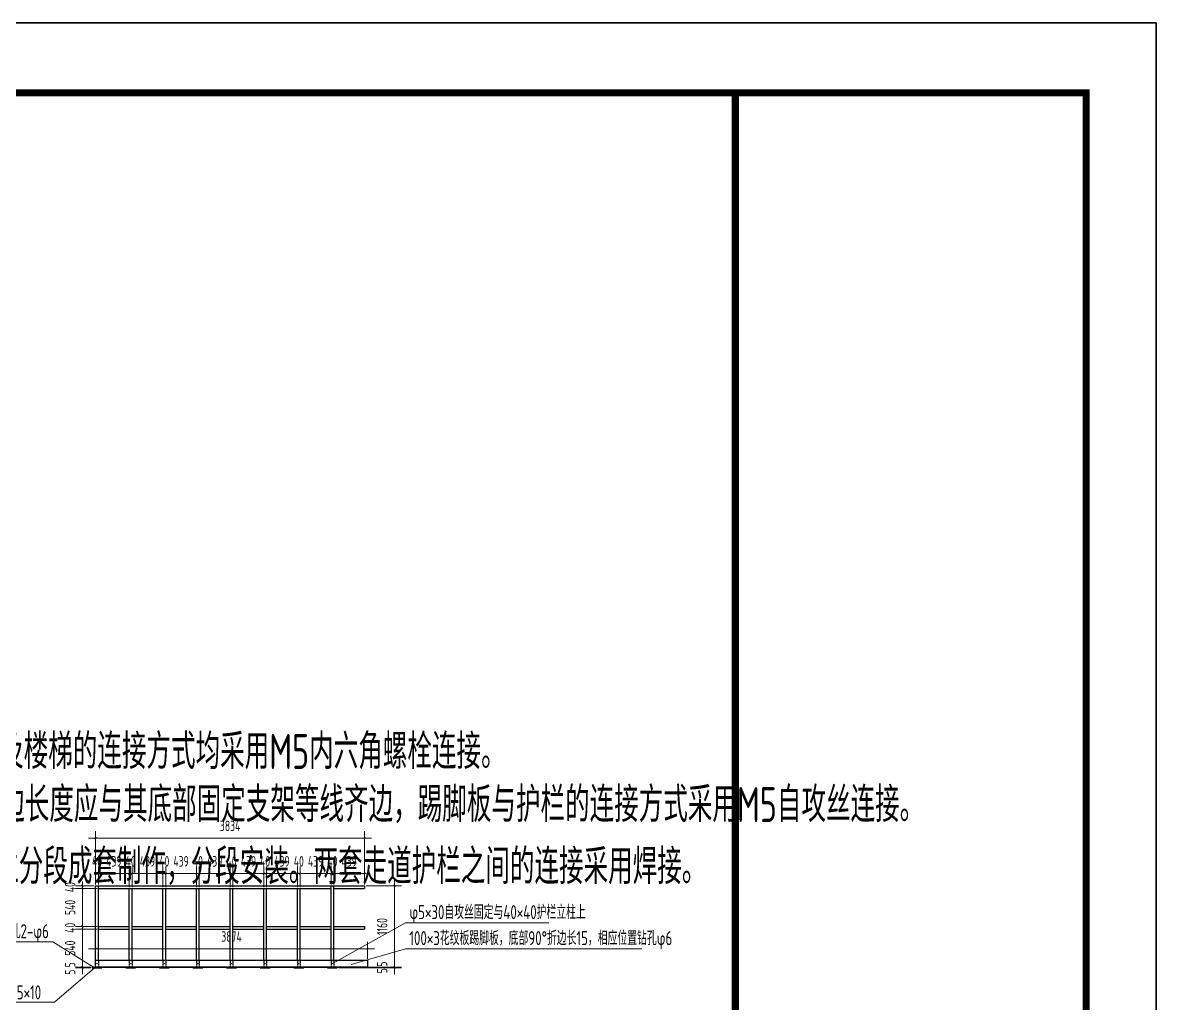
# Model space of a CAD drawing. Extents: x 498328 to 716449, y -893371 to -467753.
# Drawn here: x 594570 to 610727, y -847947 to -833971 of the extents above; entities that cross this region are included whole.
import ezdxf
from ezdxf.enums import TextEntityAlignment as Align

# ---------------------------------------------------------------- set-up
doc = ezdxf.new("R2010")
doc.units = 0
doc.header["$LTSCALE"] = 1000
doc.header["$PDMODE"] = 35
doc.header["$PDSIZE"] = 20
doc.linetypes.add('2', pattern=[0.375, 0.25, -0.125])
doc.linetypes.add('CENTER', pattern=[2, 1.25, -0.25, 0.25, -0.25])
doc.layers.get('0').update_dxf_attribs({"linetype": 'CONTINUOUS'})
doc.layers.get('Defpoints').update_dxf_attribs({"linetype": 'CONTINUOUS'})
for name, color, linetype in [('01', 7, 'CONTINUOUS'), ('1轮廓实线层', 7, 'CONTINUOUS'), ('AXIS', 251, 'CENTER'), ('DIM', 3, 'CONTINUOUS'), ('PUB_TEXT', 7, 'CONTINUOUS'), ('PUB_TITLE', 4, 'CONTINUOUS'), ('TEXT', 2, 'CONTINUOUS'), ('焊缝', 1, 'CONTINUOUS'), ('通用-图框C-SHET', 141, 'CONTINUOUS')]:
    doc.layers.add(name, color=color, linetype=linetype)
doc.layers.add('yichutu', color=7, linetype='CONTINUOUS', true_color=0xffffff, plot=False)
doc.styles.add('TSSD_DIMENSION', font='Tssdeng.shx', dxfattribs={"width": 0.7, "bigfont": 'hztxt.shx'})
doc.styles.add('TSSD_REIN', font='Tssdeng.shx', dxfattribs={"width": 0.7, "bigfont": 'hztxt.shx'})
doc.dimstyles.new('TSSD_100_100$0', dxfattribs={"dimtxt": 380, "dimasz": 100, "dimexe": 100, "dimexo": 250, "dimgap": 50, "dimtad": 1, "dimdec": 0, "dimzin": 0, "dimdsep": 46, "dimtxsty": 'TSSD_DIMENSION', "dimblk": 'ARCHTICK', "dimblk1": 'ARCHTICK', "dimblk2": 'ARCHTICK', "dimsah": 1, "dimcen": 0, "dimdle": 100, "dimclrt": 7, "dimadec": 0, "dimazin": 0, "dimtfac": 1, "dimtdec": 0, "dimtix": 1, "dimtmove": 2, "dimatfit": 3, "dimldrblk": 'ARCHTICK', "dimfxl": 0, "dimtolj": 1, "dimtzin": 0, "dimarcsym": 0})

# ---------------------------------------------------------------- blocks, each defined once
blk = doc.blocks.new('yct-841-594-84100-59400-100-1000.0')
at = {"layer": 'yichutu', "color": 7, "true_color": 0xffffff}
blk.add_lwpolyline([(0, 0), (0, 59400), (84100, 59400), (84100, 0)], close=True, dxfattribs=at)
blk = doc.blocks.new('_ARCHTICK')
at = {"color": 0, "const_width": 0.4}
blk.add_lwpolyline([(-0.71, -0.71), (0.71, 0.71)], dxfattribs=at)
blk = doc.blocks.new('*D782')
at = {"layer": 'Defpoints', "color": 0, "transparency": 16777216}
for p in [(595606, -846271), (595422, -846311), (595650, -846311)]:
    blk.add_point(p, dxfattribs=at)
at = {"layer": 'DIM', "color": 0, "lineweight": 9, "transparency": 16777216}
for p, q in [((595586, -846271), (595322, -846271)), ((595422, -846271), (595422, -846251)), ((595422, -846271), (595422, -846311)), ((595630, -846311), (595322, -846311)), ((595422, -846311), (595422, -846331))]:
    blk.add_line(p, q, dxfattribs=at)
at = {"layer": 'DIM', "color": 0, "lineweight": 9, "transparency": 16777216, "xscale": 20, "yscale": 20, "zscale": 20}
for p, rotation in [((595422, -846271), 270), ((595422, -846311), 90)]:
    blk.add_blockref('_ARCHTICK', p, dxfattribs=dict(at, rotation=rotation))
at = {"layer": 'DIM', "color": 7, "lineweight": 20, "transparency": 16777216, "insert": (595247, -846291), "char_height": 150, "attachment_point": 5, "rotation": 90, "style": 'TSSD_DIMENSION'}
blk.add_mtext('\\A1;40', dxfattribs=at)
blk = doc.blocks.new('*D783')
at = {"layer": 'Defpoints', "color": 0, "transparency": 16777216}
for p in [(595650, -846311), (595422, -846851), (595650, -846851)]:
    blk.add_point(p, dxfattribs=at)
at = {"layer": 'DIM', "color": 0, "lineweight": 9, "transparency": 16777216}
for p, q in [((595422, -846211), (595422, -846951)), ((595630, -846311), (595322, -846311)), ((595630, -846851), (595322, -846851))]:
    blk.add_line(p, q, dxfattribs=at)
at = {"layer": 'DIM', "color": 0, "lineweight": 9, "transparency": 16777216, "xscale": 20, "yscale": 20, "zscale": 20}
for p, rotation in [((595422, -846311), 90), ((595422, -846851), 270)]:
    blk.add_blockref('_ARCHTICK', p, dxfattribs=dict(at, rotation=rotation))
at = {"layer": 'DIM', "color": 7, "lineweight": 20, "transparency": 16777216, "insert": (595247, -846581), "char_height": 150, "attachment_point": 5, "rotation": 90, "style": 'TSSD_DIMENSION'}
blk.add_mtext('\\A1;540', dxfattribs=at)
blk = doc.blocks.new('*D784')
at = {"layer": 'Defpoints', "color": 0, "transparency": 16777216}
for p in [(595422, -846891), (595650, -846851), (595650, -846891)]:
    blk.add_point(p, dxfattribs=at)
at = {"layer": 'DIM', "color": 0, "lineweight": 9, "transparency": 16777216}
for p, q in [((595630, -846851), (595322, -846851)), ((595630, -846891), (595322, -846891)), ((595422, -846851), (595422, -846831)), ((595422, -846851), (595422, -846891)), ((595422, -846891), (595422, -846911))]:
    blk.add_line(p, q, dxfattribs=at)
at = {"layer": 'DIM', "color": 0, "lineweight": 9, "transparency": 16777216, "xscale": 20, "yscale": 20, "zscale": 20}
for p, rotation in [((595422, -846851), 270), ((595422, -846891), 90)]:
    blk.add_blockref('_ARCHTICK', p, dxfattribs=dict(at, rotation=rotation))
at = {"layer": 'DIM', "color": 7, "lineweight": 20, "transparency": 16777216, "insert": (595247, -846871), "char_height": 150, "attachment_point": 5, "rotation": 90, "style": 'TSSD_DIMENSION'}
blk.add_mtext('\\A1;40', dxfattribs=at)
blk = doc.blocks.new('*D785')
at = {"layer": 'Defpoints', "color": 0, "transparency": 16777216}
for p in [(595650, -846891), (595422, -847431), (595560, -847431)]:
    blk.add_point(p, dxfattribs=at)
at = {"layer": 'DIM', "color": 0, "lineweight": 9, "transparency": 16777216}
for p, q in [((595630, -846891), (595322, -846891)), ((595422, -846791), (595422, -847531)), ((595540, -847431), (595322, -847431))]:
    blk.add_line(p, q, dxfattribs=at)
at = {"layer": 'DIM', "color": 0, "lineweight": 9, "transparency": 16777216, "xscale": 20, "yscale": 20, "zscale": 20}
for p, rotation in [((595422, -846891), 90), ((595422, -847431), 270)]:
    blk.add_blockref('_ARCHTICK', p, dxfattribs=dict(at, rotation=rotation))
at = {"layer": 'DIM', "color": 7, "lineweight": 20, "transparency": 16777216, "insert": (595247, -847161), "char_height": 150, "attachment_point": 5, "rotation": 90, "style": 'TSSD_DIMENSION'}
blk.add_mtext('\\A1;540', dxfattribs=at)
blk = doc.blocks.new('*D786')
at = {"layer": 'Defpoints', "color": 0, "transparency": 16777216}
for p in [(595422, -847436), (595560, -847431), (595560, -847436)]:
    blk.add_point(p, dxfattribs=at)
at = {"layer": 'DIM', "color": 0, "lineweight": 9, "transparency": 16777216}
for p, q in [((595422, -847431), (595422, -847411)), ((595540, -847431), (595322, -847431)), ((595540, -847436), (595322, -847436)), ((595422, -847431), (595422, -847436)), ((595422, -847436), (595422, -847456))]:
    blk.add_line(p, q, dxfattribs=at)
at = {"layer": 'DIM', "color": 0, "lineweight": 9, "transparency": 16777216, "xscale": 20, "yscale": 20, "zscale": 20}
for p, rotation in [((595422, -847431), 270), ((595422, -847436), 90)]:
    blk.add_blockref('_ARCHTICK', p, dxfattribs=dict(at, rotation=rotation))
at = {"layer": 'DIM', "color": 7, "lineweight": 20, "transparency": 16777216, "insert": (595247, -847398), "char_height": 150, "attachment_point": 5, "rotation": 90, "style": 'TSSD_DIMENSION'}
blk.add_mtext('\\A1;5', dxfattribs=at)
blk = doc.blocks.new('*D787')
at = {"layer": 'Defpoints', "color": 0, "transparency": 16777216}
for p in [(595422, -847441), (595560, -847436), (595560, -847441)]:
    blk.add_point(p, dxfattribs=at)
at = {"layer": 'DIM', "color": 0, "lineweight": 9, "transparency": 16777216}
for p, q in [((595422, -847436), (595422, -847416)), ((595540, -847436), (595322, -847436)), ((595540, -847441), (595322, -847441)), ((595422, -847436), (595422, -847441)), ((595422, -847441), (595422, -847461))]:
    blk.add_line(p, q, dxfattribs=at)
at = {"layer": 'DIM', "color": 0, "lineweight": 9, "transparency": 16777216, "xscale": 20, "yscale": 20, "zscale": 20}
for p, rotation in [((595422, -847436), 270), ((595422, -847441), 90)]:
    blk.add_blockref('_ARCHTICK', p, dxfattribs=dict(at, rotation=rotation))
at = {"layer": 'DIM', "color": 7, "lineweight": 20, "transparency": 16777216, "insert": (595247, -847503), "char_height": 150, "attachment_point": 5, "rotation": 90, "style": 'TSSD_DIMENSION'}
blk.add_mtext('\\A1;5', dxfattribs=at)
blk = doc.blocks.new('*D788')
at = {"layer": 'Defpoints', "color": 0, "transparency": 16777216}
for p in [(595650, -846098), (595610, -846271), (595650, -846271)]:
    blk.add_point(p, dxfattribs=at)
at = {"layer": 'DIM', "color": 0, "lineweight": 9, "transparency": 16777216}
for p, q in [((595610, -846098), (595590, -846098)), ((595610, -846251), (595610, -845998)), ((595610, -846098), (595650, -846098)), ((595650, -846251), (595650, -845998)), ((595650, -846098), (595670, -846098))]:
    blk.add_line(p, q, dxfattribs=at)
at = {"layer": 'DIM', "color": 0, "lineweight": 9, "transparency": 16777216, "xscale": 20, "yscale": 20, "zscale": 20}
blk.add_blockref('_ARCHTICK', (595610, -846098), dxfattribs=at)
at = {"layer": 'DIM', "color": 0, "lineweight": 9, "transparency": 16777216, "xscale": 20, "yscale": 20, "zscale": 20, "rotation": 180}
blk.add_blockref('_ARCHTICK', (595650, -846098), dxfattribs=at)
at = {"layer": 'DIM', "color": 7, "lineweight": 20, "transparency": 16777216, "insert": (595630, -845923), "char_height": 150, "attachment_point": 5, "style": 'TSSD_DIMENSION'}
blk.add_mtext('\\A1;40', dxfattribs=at)
blk = doc.blocks.new('*D789')
at = {"layer": 'Defpoints', "color": 0, "transparency": 16777216}
for p in [(596089, -846098), (595650, -846271), (596089, -846311)]:
    blk.add_point(p, dxfattribs=at)
at = {"layer": 'DIM', "color": 0, "lineweight": 9, "transparency": 16777216}
for p, q in [((595650, -846098), (595630, -846098)), ((595650, -846251), (595650, -845998)), ((595650, -846098), (596089, -846098)), ((596089, -846291), (596089, -845998)), ((596089, -846098), (596109, -846098))]:
    blk.add_line(p, q, dxfattribs=at)
at = {"layer": 'DIM', "color": 0, "lineweight": 9, "transparency": 16777216, "xscale": 20, "yscale": 20, "zscale": 20}
blk.add_blockref('_ARCHTICK', (595650, -846098), dxfattribs=at)
at = {"layer": 'DIM', "color": 0, "lineweight": 9, "transparency": 16777216, "xscale": 20, "yscale": 20, "zscale": 20, "rotation": 180}
blk.add_blockref('_ARCHTICK', (596089, -846098), dxfattribs=at)
at = {"layer": 'DIM', "color": 7, "lineweight": 20, "transparency": 16777216, "insert": (595870, -845923), "char_height": 150, "attachment_point": 5, "style": 'TSSD_DIMENSION'}
blk.add_mtext('\\A1;439', dxfattribs=at)
blk = doc.blocks.new('*D790')
at = {"layer": 'Defpoints', "color": 0, "transparency": 16777216}
for p in [(596129, -846098), (596089, -846311), (596129, -846311)]:
    blk.add_point(p, dxfattribs=at)
at = {"layer": 'DIM', "color": 0, "lineweight": 9, "transparency": 16777216}
for p, q in [((596089, -846098), (596069, -846098)), ((596089, -846291), (596089, -845998)), ((596089, -846098), (596129, -846098)), ((596129, -846291), (596129, -845998)), ((596129, -846098), (596149, -846098))]:
    blk.add_line(p, q, dxfattribs=at)
at = {"layer": 'DIM', "color": 0, "lineweight": 9, "transparency": 16777216, "xscale": 20, "yscale": 20, "zscale": 20}
blk.add_blockref('_ARCHTICK', (596089, -846098), dxfattribs=at)
at = {"layer": 'DIM', "color": 0, "lineweight": 9, "transparency": 16777216, "xscale": 20, "yscale": 20, "zscale": 20, "rotation": 180}
blk.add_blockref('_ARCHTICK', (596129, -846098), dxfattribs=at)
at = {"layer": 'DIM', "color": 7, "lineweight": 20, "transparency": 16777216, "insert": (596109, -845923), "char_height": 150, "attachment_point": 5, "style": 'TSSD_DIMENSION'}
blk.add_mtext('\\A1;40', dxfattribs=at)
blk = doc.blocks.new('*D791')
at = {"layer": 'Defpoints', "color": 0, "transparency": 16777216}
for p in [(596569, -846098), (596129, -846311), (596569, -846311)]:
    blk.add_point(p, dxfattribs=at)
at = {"layer": 'DIM', "color": 0, "lineweight": 9, "transparency": 16777216}
for p, q in [((596129, -846098), (596109, -846098)), ((596129, -846291), (596129, -845998)), ((596129, -846098), (596569, -846098)), ((596569, -846291), (596569, -845998)), ((596569, -846098), (596589, -846098))]:
    blk.add_line(p, q, dxfattribs=at)
at = {"layer": 'DIM', "color": 0, "lineweight": 9, "transparency": 16777216, "xscale": 20, "yscale": 20, "zscale": 20}
blk.add_blockref('_ARCHTICK', (596129, -846098), dxfattribs=at)
at = {"layer": 'DIM', "color": 0, "lineweight": 9, "transparency": 16777216, "xscale": 20, "yscale": 20, "zscale": 20, "rotation": 180}
blk.add_blockref('_ARCHTICK', (596569, -846098), dxfattribs=at)
at = {"layer": 'DIM', "color": 7, "lineweight": 20, "transparency": 16777216, "insert": (596349, -845923), "char_height": 150, "attachment_point": 5, "style": 'TSSD_DIMENSION'}
blk.add_mtext('\\A1;439', dxfattribs=at)
blk = doc.blocks.new('*D792')
at = {"layer": 'Defpoints', "color": 0, "transparency": 16777216}
for p in [(596609, -846098), (596569, -846311), (596609, -846311)]:
    blk.add_point(p, dxfattribs=at)
at = {"layer": 'DIM', "color": 0, "lineweight": 9, "transparency": 16777216}
for p, q in [((596569, -846098), (596549, -846098)), ((596569, -846291), (596569, -845998)), ((596569, -846098), (596609, -846098)), ((596609, -846291), (596609, -845998)), ((596609, -846098), (596629, -846098))]:
    blk.add_line(p, q, dxfattribs=at)
at = {"layer": 'DIM', "color": 0, "lineweight": 9, "transparency": 16777216, "xscale": 20, "yscale": 20, "zscale": 20}
blk.add_blockref('_ARCHTICK', (596569, -846098), dxfattribs=at)
at = {"layer": 'DIM', "color": 0, "lineweight": 9, "transparency": 16777216, "xscale": 20, "yscale": 20, "zscale": 20, "rotation": 180}
blk.add_blockref('_ARCHTICK', (596609, -846098), dxfattribs=at)
at = {"layer": 'DIM', "color": 7, "lineweight": 20, "transparency": 16777216, "insert": (596589, -845923), "char_height": 150, "attachment_point": 5, "style": 'TSSD_DIMENSION'}
blk.add_mtext('\\A1;40', dxfattribs=at)
blk = doc.blocks.new('*D793')
at = {"layer": 'Defpoints', "color": 0, "transparency": 16777216}
for p in [(597048, -846098), (596609, -846311), (597048, -846311)]:
    blk.add_point(p, dxfattribs=at)
at = {"layer": 'DIM', "color": 0, "lineweight": 9, "transparency": 16777216}
for p, q in [((596609, -846098), (596589, -846098)), ((596609, -846291), (596609, -845998)), ((596609, -846098), (597048, -846098)), ((597048, -846291), (597048, -845998)), ((597048, -846098), (597068, -846098))]:
    blk.add_line(p, q, dxfattribs=at)
at = {"layer": 'DIM', "color": 0, "lineweight": 9, "transparency": 16777216, "xscale": 20, "yscale": 20, "zscale": 20}
blk.add_blockref('_ARCHTICK', (596609, -846098), dxfattribs=at)
at = {"layer": 'DIM', "color": 0, "lineweight": 9, "transparency": 16777216, "xscale": 20, "yscale": 20, "zscale": 20, "rotation": 180}
blk.add_blockref('_ARCHTICK', (597048, -846098), dxfattribs=at)
at = {"layer": 'DIM', "color": 7, "lineweight": 20, "transparency": 16777216, "insert": (596828, -845923), "char_height": 150, "attachment_point": 5, "style": 'TSSD_DIMENSION'}
blk.add_mtext('\\A1;439', dxfattribs=at)
blk = doc.blocks.new('*D794')
at = {"layer": 'Defpoints', "color": 0, "transparency": 16777216}
for p in [(597088, -846098), (597048, -846311), (597088, -846311)]:
    blk.add_point(p, dxfattribs=at)
at = {"layer": 'DIM', "color": 0, "lineweight": 9, "transparency": 16777216}
for p, q in [((597048, -846098), (597028, -846098)), ((597048, -846291), (597048, -845998)), ((597048, -846098), (597088, -846098)), ((597088, -846291), (597088, -845998)), ((597088, -846098), (597108, -846098))]:
    blk.add_line(p, q, dxfattribs=at)
at = {"layer": 'DIM', "color": 0, "lineweight": 9, "transparency": 16777216, "xscale": 20, "yscale": 20, "zscale": 20}
blk.add_blockref('_ARCHTICK', (597048, -846098), dxfattribs=at)
at = {"layer": 'DIM', "color": 0, "lineweight": 9, "transparency": 16777216, "xscale": 20, "yscale": 20, "zscale": 20, "rotation": 180}
blk.add_blockref('_ARCHTICK', (597088, -846098), dxfattribs=at)
at = {"layer": 'DIM', "color": 7, "lineweight": 20, "transparency": 16777216, "insert": (597068, -845923), "char_height": 150, "attachment_point": 5, "style": 'TSSD_DIMENSION'}
blk.add_mtext('\\A1;40', dxfattribs=at)
blk = doc.blocks.new('*D795')
at = {"layer": 'Defpoints', "color": 0, "transparency": 16777216}
for p in [(597527, -846098), (597088, -846311), (597527, -846311)]:
    blk.add_point(p, dxfattribs=at)
at = {"layer": 'DIM', "color": 0, "lineweight": 9, "transparency": 16777216}
for p, q in [((597088, -846098), (597068, -846098)), ((597088, -846291), (597088, -845998)), ((597088, -846098), (597527, -846098)), ((597527, -846291), (597527, -845998)), ((597527, -846098), (597547, -846098))]:
    blk.add_line(p, q, dxfattribs=at)
at = {"layer": 'DIM', "color": 0, "lineweight": 9, "transparency": 16777216, "xscale": 20, "yscale": 20, "zscale": 20}
blk.add_blockref('_ARCHTICK', (597088, -846098), dxfattribs=at)
at = {"layer": 'DIM', "color": 0, "lineweight": 9, "transparency": 16777216, "xscale": 20, "yscale": 20, "zscale": 20, "rotation": 180}
blk.add_blockref('_ARCHTICK', (597527, -846098), dxfattribs=at)
at = {"layer": 'DIM', "color": 7, "lineweight": 20, "transparency": 16777216, "insert": (597307, -845923), "char_height": 150, "attachment_point": 5, "style": 'TSSD_DIMENSION'}
blk.add_mtext('\\A1;439', dxfattribs=at)
blk = doc.blocks.new('*D796')
at = {"layer": 'Defpoints', "color": 0, "transparency": 16777216}
for p in [(597567, -846098), (597527, -846311), (597567, -846311)]:
    blk.add_point(p, dxfattribs=at)
at = {"layer": 'DIM', "color": 0, "lineweight": 9, "transparency": 16777216}
for p, q in [((597527, -846098), (597507, -846098)), ((597527, -846291), (597527, -845998)), ((597527, -846098), (597567, -846098)), ((597567, -846291), (597567, -845998)), ((597567, -846098), (597587, -846098))]:
    blk.add_line(p, q, dxfattribs=at)
at = {"layer": 'DIM', "color": 0, "lineweight": 9, "transparency": 16777216, "xscale": 20, "yscale": 20, "zscale": 20}
blk.add_blockref('_ARCHTICK', (597527, -846098), dxfattribs=at)
at = {"layer": 'DIM', "color": 0, "lineweight": 9, "transparency": 16777216, "xscale": 20, "yscale": 20, "zscale": 20, "rotation": 180}
blk.add_blockref('_ARCHTICK', (597567, -846098), dxfattribs=at)
at = {"layer": 'DIM', "color": 7, "lineweight": 20, "transparency": 16777216, "insert": (597547, -845923), "char_height": 150, "attachment_point": 5, "style": 'TSSD_DIMENSION'}
blk.add_mtext('\\A1;40', dxfattribs=at)
blk = doc.blocks.new('*D797')
at = {"layer": 'Defpoints', "color": 0, "transparency": 16777216}
for p in [(598006, -846098), (597567, -846311), (598006, -846311)]:
    blk.add_point(p, dxfattribs=at)
at = {"layer": 'DIM', "color": 0, "lineweight": 9, "transparency": 16777216}
for p, q in [((597567, -846098), (597547, -846098)), ((597567, -846291), (597567, -845998)), ((597567, -846098), (598006, -846098)), ((598006, -846291), (598006, -845998)), ((598006, -846098), (598026, -846098))]:
    blk.add_line(p, q, dxfattribs=at)
at = {"layer": 'DIM', "color": 0, "lineweight": 9, "transparency": 16777216, "xscale": 20, "yscale": 20, "zscale": 20}
blk.add_blockref('_ARCHTICK', (597567, -846098), dxfattribs=at)
at = {"layer": 'DIM', "color": 0, "lineweight": 9, "transparency": 16777216, "xscale": 20, "yscale": 20, "zscale": 20, "rotation": 180}
blk.add_blockref('_ARCHTICK', (598006, -846098), dxfattribs=at)
at = {"layer": 'DIM', "color": 7, "lineweight": 20, "transparency": 16777216, "insert": (597787, -845923), "char_height": 150, "attachment_point": 5, "style": 'TSSD_DIMENSION'}
blk.add_mtext('\\A1;439', dxfattribs=at)
blk = doc.blocks.new('*D798')
at = {"layer": 'Defpoints', "color": 0, "transparency": 16777216}
for p in [(598046, -846098), (598006, -846311), (598046, -846311)]:
    blk.add_point(p, dxfattribs=at)
at = {"layer": 'DIM', "color": 0, "lineweight": 9, "transparency": 16777216}
for p, q in [((598006, -846098), (597986, -846098)), ((598006, -846291), (598006, -845998)), ((598006, -846098), (598046, -846098)), ((598046, -846291), (598046, -845998)), ((598046, -846098), (598066, -846098))]:
    blk.add_line(p, q, dxfattribs=at)
at = {"layer": 'DIM', "color": 0, "lineweight": 9, "transparency": 16777216, "xscale": 20, "yscale": 20, "zscale": 20}
blk.add_blockref('_ARCHTICK', (598006, -846098), dxfattribs=at)
at = {"layer": 'DIM', "color": 0, "lineweight": 9, "transparency": 16777216, "xscale": 20, "yscale": 20, "zscale": 20, "rotation": 180}
blk.add_blockref('_ARCHTICK', (598046, -846098), dxfattribs=at)
at = {"layer": 'DIM', "color": 7, "lineweight": 20, "transparency": 16777216, "insert": (598026, -845923), "char_height": 150, "attachment_point": 5, "style": 'TSSD_DIMENSION'}
blk.add_mtext('\\A1;40', dxfattribs=at)
blk = doc.blocks.new('*D799')
at = {"layer": 'Defpoints', "color": 0, "transparency": 16777216}
for p in [(598486, -846098), (598046, -846311), (598486, -846311)]:
    blk.add_point(p, dxfattribs=at)
at = {"layer": 'DIM', "color": 0, "lineweight": 9, "transparency": 16777216}
for p, q in [((598046, -846098), (598026, -846098)), ((598046, -846291), (598046, -845998)), ((598046, -846098), (598486, -846098)), ((598486, -846291), (598486, -845998)), ((598486, -846098), (598506, -846098))]:
    blk.add_line(p, q, dxfattribs=at)
at = {"layer": 'DIM', "color": 0, "lineweight": 9, "transparency": 16777216, "xscale": 20, "yscale": 20, "zscale": 20}
blk.add_blockref('_ARCHTICK', (598046, -846098), dxfattribs=at)
at = {"layer": 'DIM', "color": 0, "lineweight": 9, "transparency": 16777216, "xscale": 20, "yscale": 20, "zscale": 20, "rotation": 180}
blk.add_blockref('_ARCHTICK', (598486, -846098), dxfattribs=at)
at = {"layer": 'DIM', "color": 7, "lineweight": 20, "transparency": 16777216, "insert": (598266, -845923), "char_height": 150, "attachment_point": 5, "style": 'TSSD_DIMENSION'}
blk.add_mtext('\\A1;439', dxfattribs=at)
blk = doc.blocks.new('*D800')
at = {"layer": 'Defpoints', "color": 0, "transparency": 16777216}
for p in [(598526, -846098), (598486, -846311), (598526, -846311)]:
    blk.add_point(p, dxfattribs=at)
at = {"layer": 'DIM', "color": 0, "lineweight": 9, "transparency": 16777216}
for p, q in [((598486, -846098), (598466, -846098)), ((598486, -846291), (598486, -845998)), ((598486, -846098), (598526, -846098)), ((598526, -846291), (598526, -845998)), ((598526, -846098), (598546, -846098))]:
    blk.add_line(p, q, dxfattribs=at)
at = {"layer": 'DIM', "color": 0, "lineweight": 9, "transparency": 16777216, "xscale": 20, "yscale": 20, "zscale": 20}
blk.add_blockref('_ARCHTICK', (598486, -846098), dxfattribs=at)
at = {"layer": 'DIM', "color": 0, "lineweight": 9, "transparency": 16777216, "xscale": 20, "yscale": 20, "zscale": 20, "rotation": 180}
blk.add_blockref('_ARCHTICK', (598526, -846098), dxfattribs=at)
at = {"layer": 'DIM', "color": 7, "lineweight": 20, "transparency": 16777216, "insert": (598506, -845923), "char_height": 150, "attachment_point": 5, "style": 'TSSD_DIMENSION'}
blk.add_mtext('\\A1;40', dxfattribs=at)
blk = doc.blocks.new('*D801')
at = {"layer": 'Defpoints', "color": 0, "transparency": 16777216}
for p in [(598965, -846098), (598965, -846271), (598526, -846311)]:
    blk.add_point(p, dxfattribs=at)
at = {"layer": 'DIM', "color": 0, "lineweight": 9, "transparency": 16777216}
for p, q in [((598526, -846098), (598506, -846098)), ((598526, -846291), (598526, -845998)), ((598526, -846098), (598965, -846098)), ((598965, -846251), (598965, -845998)), ((598965, -846098), (598985, -846098))]:
    blk.add_line(p, q, dxfattribs=at)
at = {"layer": 'DIM', "color": 0, "lineweight": 9, "transparency": 16777216, "xscale": 20, "yscale": 20, "zscale": 20}
blk.add_blockref('_ARCHTICK', (598526, -846098), dxfattribs=at)
at = {"layer": 'DIM', "color": 0, "lineweight": 9, "transparency": 16777216, "xscale": 20, "yscale": 20, "zscale": 20, "rotation": 180}
blk.add_blockref('_ARCHTICK', (598965, -846098), dxfattribs=at)
at = {"layer": 'DIM', "color": 7, "lineweight": 20, "transparency": 16777216, "insert": (598745, -845923), "char_height": 150, "attachment_point": 5, "style": 'TSSD_DIMENSION'}
blk.add_mtext('\\A1;439', dxfattribs=at)
blk = doc.blocks.new('*D802')
at = {"layer": 'Defpoints', "color": 0, "transparency": 16777216}
for p in [(599005, -846098), (598965, -846271), (599005, -846271)]:
    blk.add_point(p, dxfattribs=at)
at = {"layer": 'DIM', "color": 0, "lineweight": 9, "transparency": 16777216}
for p, q in [((598965, -846098), (598945, -846098)), ((598965, -846251), (598965, -845998)), ((598965, -846098), (599005, -846098)), ((599005, -846251), (599005, -845998)), ((599005, -846098), (599025, -846098))]:
    blk.add_line(p, q, dxfattribs=at)
at = {"layer": 'DIM', "color": 0, "lineweight": 9, "transparency": 16777216, "xscale": 20, "yscale": 20, "zscale": 20}
blk.add_blockref('_ARCHTICK', (598965, -846098), dxfattribs=at)
at = {"layer": 'DIM', "color": 0, "lineweight": 9, "transparency": 16777216, "xscale": 20, "yscale": 20, "zscale": 20, "rotation": 180}
blk.add_blockref('_ARCHTICK', (599005, -846098), dxfattribs=at)
at = {"layer": 'DIM', "color": 7, "lineweight": 20, "transparency": 16777216, "insert": (598985, -845923), "char_height": 150, "attachment_point": 5, "style": 'TSSD_DIMENSION'}
blk.add_mtext('\\A1;40', dxfattribs=at)
blk = doc.blocks.new('*D803')
at = {"layer": 'Defpoints', "color": 0, "transparency": 16777216}
for p in [(599444, -846098), (599005, -846271), (599444, -846271)]:
    blk.add_point(p, dxfattribs=at)
at = {"layer": 'DIM', "color": 0, "lineweight": 9, "transparency": 16777216}
for p, q in [((599005, -846098), (598985, -846098)), ((599005, -846251), (599005, -845998)), ((599005, -846098), (599444, -846098)), ((599444, -846251), (599444, -845998)), ((599444, -846098), (599464, -846098))]:
    blk.add_line(p, q, dxfattribs=at)
at = {"layer": 'DIM', "color": 0, "lineweight": 9, "transparency": 16777216, "xscale": 20, "yscale": 20, "zscale": 20}
blk.add_blockref('_ARCHTICK', (599005, -846098), dxfattribs=at)
at = {"layer": 'DIM', "color": 0, "lineweight": 9, "transparency": 16777216, "xscale": 20, "yscale": 20, "zscale": 20, "rotation": 180}
blk.add_blockref('_ARCHTICK', (599444, -846098), dxfattribs=at)
at = {"layer": 'DIM', "color": 7, "lineweight": 20, "transparency": 16777216, "insert": (599224, -845923), "char_height": 150, "attachment_point": 5, "style": 'TSSD_DIMENSION'}
blk.add_mtext('\\A1;439', dxfattribs=at)
blk = doc.blocks.new('*D804')
at = {"layer": 'Defpoints', "color": 0, "transparency": 16777216}
for p in [(599444, -845592), (595610, -846271), (599444, -846271)]:
    blk.add_point(p, dxfattribs=at)
at = {"layer": 'DIM', "color": 0, "lineweight": 9, "transparency": 16777216}
for p, q in [((595510, -845592), (599544, -845592)), ((595610, -846251), (595610, -845492)), ((599444, -846251), (599444, -845492))]:
    blk.add_line(p, q, dxfattribs=at)
at = {"layer": 'DIM', "color": 0, "lineweight": 9, "transparency": 16777216, "xscale": 20, "yscale": 20, "zscale": 20, "rotation": 180}
blk.add_blockref('_ARCHTICK', (595610, -845592), dxfattribs=at)
at = {"layer": 'DIM', "color": 0, "lineweight": 9, "transparency": 16777216, "xscale": 20, "yscale": 20, "zscale": 20}
blk.add_blockref('_ARCHTICK', (599444, -845592), dxfattribs=at)
at = {"layer": 'DIM', "color": 7, "lineweight": 20, "transparency": 16777216, "insert": (597527, -845417), "char_height": 150, "attachment_point": 5, "style": 'TSSD_DIMENSION'}
blk.add_mtext('\\A1;3834', dxfattribs=at)
blk = doc.blocks.new('*D805')
at = {"layer": 'Defpoints', "color": 0, "transparency": 16777216}
for p in [(599444, -846271), (599055, -847432), (599868, -847432)]:
    blk.add_point(p, dxfattribs=at)
at = {"layer": 'DIM', "color": 0, "lineweight": 9, "transparency": 16777216}
for p, q in [((599464, -846271), (599968, -846271)), ((599868, -846171), (599868, -847532)), ((599075, -847432), (599968, -847432))]:
    blk.add_line(p, q, dxfattribs=at)
at = {"layer": 'DIM', "color": 0, "lineweight": 9, "transparency": 16777216, "xscale": 20, "yscale": 20, "zscale": 20}
for p, rotation in [((599868, -846271), 90), ((599868, -847432), 270)]:
    blk.add_blockref('_ARCHTICK', p, dxfattribs=dict(at, rotation=rotation))
at = {"layer": 'DIM', "color": 7, "lineweight": 20, "transparency": 16777216, "insert": (599693, -846852), "char_height": 150, "attachment_point": 5, "rotation": 90, "style": 'TSSD_DIMENSION'}
blk.add_mtext('\\A1;1160', dxfattribs=at)
blk = doc.blocks.new('*D806')
at = {"layer": 'Defpoints', "color": 0, "transparency": 16777216}
for p in [(599055, -847432), (599055, -847437), (599868, -847437)]:
    blk.add_point(p, dxfattribs=at)
at = {"layer": 'DIM', "color": 0, "lineweight": 9, "transparency": 16777216}
for p, q in [((599868, -847432), (599868, -847412)), ((599075, -847432), (599968, -847432)), ((599075, -847437), (599968, -847437)), ((599868, -847432), (599868, -847437)), ((599868, -847437), (599868, -847457))]:
    blk.add_line(p, q, dxfattribs=at)
at = {"layer": 'DIM', "color": 0, "lineweight": 9, "transparency": 16777216, "xscale": 20, "yscale": 20, "zscale": 20}
for p, rotation in [((599868, -847432), 270), ((599868, -847437), 90)]:
    blk.add_blockref('_ARCHTICK', p, dxfattribs=dict(at, rotation=rotation))
at = {"layer": 'DIM', "color": 7, "lineweight": 20, "transparency": 16777216, "insert": (599693, -847387), "char_height": 150, "attachment_point": 5, "rotation": 90, "style": 'TSSD_DIMENSION'}
blk.add_mtext('\\A1;5', dxfattribs=at)
blk = doc.blocks.new('*D807')
at = {"layer": 'Defpoints', "color": 0, "transparency": 16777216}
for p in [(599055, -847437), (599055, -847442), (599868, -847442)]:
    blk.add_point(p, dxfattribs=at)
at = {"layer": 'DIM', "color": 0, "lineweight": 9, "transparency": 16777216}
for p, q in [((599868, -847437), (599868, -847417)), ((599075, -847437), (599968, -847437)), ((599075, -847442), (599968, -847442)), ((599868, -847437), (599868, -847442)), ((599868, -847442), (599868, -847462))]:
    blk.add_line(p, q, dxfattribs=at)
at = {"layer": 'DIM', "color": 0, "lineweight": 9, "transparency": 16777216, "xscale": 20, "yscale": 20, "zscale": 20}
for p, rotation in [((599868, -847437), 270), ((599868, -847442), 90)]:
    blk.add_blockref('_ARCHTICK', p, dxfattribs=dict(at, rotation=rotation))
at = {"layer": 'DIM', "color": 7, "lineweight": 20, "transparency": 16777216, "insert": (599693, -847482), "char_height": 150, "attachment_point": 5, "rotation": 90, "style": 'TSSD_DIMENSION'}
blk.add_mtext('\\A1;5', dxfattribs=at)
blk = doc.blocks.new('*D834')
at = {"layer": 'Defpoints', "color": 0, "transparency": 16777216}
for p in [(599484, -847169), (595610, -847329), (599484, -847331)]:
    blk.add_point(p, dxfattribs=at)
at = {"layer": 'DIM', "color": 0, "lineweight": 9, "transparency": 16777216}
for p, q in [((595610, -847309), (595610, -847069)), ((599484, -847311), (599484, -847069)), ((595510, -847169), (599584, -847169))]:
    blk.add_line(p, q, dxfattribs=at)
at = {"layer": 'DIM', "color": 0, "lineweight": 9, "transparency": 16777216, "xscale": 20, "yscale": 20, "zscale": 20, "rotation": 180}
blk.add_blockref('_ARCHTICK', (595610, -847169), dxfattribs=at)
at = {"layer": 'DIM', "color": 0, "lineweight": 9, "transparency": 16777216, "xscale": 20, "yscale": 20, "zscale": 20}
blk.add_blockref('_ARCHTICK', (599484, -847169), dxfattribs=at)
at = {"layer": 'DIM', "color": 7, "lineweight": 20, "transparency": 16777216, "insert": (597547, -846994), "char_height": 150, "attachment_point": 5, "style": 'TSSD_DIMENSION'}
blk.add_mtext('\\A1;3874', dxfattribs=at)

msp = doc.modelspace()

# ---------------------------------------------------------------- linework, layer by layer
at = {"layer": '01', "color": 8, "lineweight": 9}
for p, q in [((600024.5, -846799.8), (598987.4, -847381.4)), ((600024.5, -846799.8), (602071.6, -846799.8)), ((592212.6, -847072), (594998.3, -847072)), ((594998.3, -847072), (595580.1, -847431.1)), ((600024.5, -847170), (599253.1, -847394.2)), ((600024.5, -847170), (603396, -847170)), ((595024.6, -847929.8), (595595.9, -847441.2)), ((591325, -847929.8), (595024.6, -847929.8))]:
    msp.add_line(p, q, dxfattribs=at)
at = {"layer": '1轮廓实线层', "color": 8, "linetype": '2', "ltscale": 0.05}
for p, q in [((595650.1, -847331.4), (595650.1, -847428.4)), ((596089.4, -847331.4), (596089.4, -847428.4)), ((596129.4, -847331.4), (596129.4, -847428.4)), ((596568.6, -847331.3), (596568.6, -847428.3)), ((596608.6, -847331.3), (596608.6, -847428.3)), ((597047.8, -847331.4), (597047.8, -847428.4)), ((597087.8, -847331.4), (597087.8, -847428.4)), ((597527.1, -847331.4), (597527.1, -847428.4)), ((597567.1, -847331.4), (597567.1, -847428.4)), ((598006.3, -847331.4), (598006.3, -847428.4)), ((598046.3, -847331.4), (598046.3, -847428.4)), ((598485.6, -847331.3), (598485.6, -847428.3)), ((598525.6, -847331.3), (598525.6, -847428.3)), ((598964.8, -847331.4), (598964.8, -847428.4)), ((599004.8, -847331.4), (599004.8, -847428.4))]:
    msp.add_line(p, q, dxfattribs=at)
at = {"layer": 'AXIS', "lineweight": 20}
for p, q in [((595580.1, -847451.6), (595580.1, -847420.6)), ((595680.2, -847451.4), (595680.2, -847420.4)), ((596059.3, -847451.6), (596059.3, -847420.6)), ((596159.4, -847451.4), (596159.4, -847420.4)), ((596538.6, -847451.6), (596538.6, -847420.6)), ((596638.6, -847451.4), (596638.6, -847420.4)), ((597017.8, -847451.6), (597017.8, -847420.6)), ((597117.9, -847451.4), (597117.9, -847420.4)), ((597497, -847451.6), (597497, -847420.6)), ((597597.1, -847451.4), (597597.1, -847420.4)), ((597976.3, -847451.6), (597976.3, -847420.6)), ((598076.3, -847451.4), (598076.3, -847420.4)), ((598455.5, -847451.6), (598455.5, -847420.6)), ((598555.6, -847451.4), (598555.6, -847420.4)), ((598934.7, -847451.6), (598934.7, -847420.6)), ((599034.8, -847451.4), (599034.8, -847420.4))]:
    msp.add_line(p, q, dxfattribs=at)
at = {"layer": 'PUB_TITLE'}
msp.add_lwpolyline([(526627.4, -893370.7), (610727.4, -893370.7), (610727.4, -833970.7), (526627.4, -833970.7)], close=True, dxfattribs=at)
at = {"layer": 'PUB_TITLE', "const_width": 100}
msp.add_lwpolyline([(529127.4, -892370.7), (609727.4, -892370.7), (609727.4, -834970.7), (529127.4, -834970.7)], close=True, dxfattribs=at)
at = {"layer": '焊缝', "color": 0}
for p, q in [((595610.1, -847431.3), (595610.1, -846271.4)), ((595610.1, -846271.4), (599444, -846271.4)), ((595650.1, -847331.3), (595650.1, -846271.4)), ((598964.8, -847331.3), (598964.8, -846271.4)), ((599004.8, -847331.3), (599004.8, -846271.4)), ((595650.1, -846311.4), (598964.8, -846311.4)), ((596089.4, -847331.3), (596089.4, -846311.4)), ((596129.4, -847331.3), (596129.4, -846311.4)), ((596568.6, -847331.3), (596568.6, -846311.4)), ((596608.6, -847331.3), (596608.6, -846311.4)), ((597047.8, -847331.3), (597047.8, -846311.4)), ((597087.8, -847331.3), (597087.8, -846311.4)), ((597527.1, -847331.3), (597527.1, -846311.4)), ((597567.1, -847331.3), (597567.1, -846311.4)), ((598006.3, -847331.3), (598006.3, -846311.4)), ((598046.3, -847331.3), (598046.3, -846311.4)), ((598485.6, -847331.3), (598485.6, -846311.4)), ((598525.6, -847331.3), (598525.6, -846311.4)), ((599004.8, -846311.4), (599444, -846311.4)), ((595650.1, -846851.4), (596089.4, -846851.4)), ((595650.1, -846891), (596089.4, -846891)), ((596129.4, -846851.4), (596568.6, -846851.4)), ((596129.4, -846891), (596568.6, -846891)), ((596608.6, -846851.4), (597047.8, -846851.4)), ((596608.6, -846891), (597047.8, -846891)), ((597087.8, -846851.4), (597527.1, -846851.4)), ((597087.8, -846891), (597527.1, -846891)), ((597567.1, -846851.4), (598006.3, -846851.4)), ((597567.1, -846891), (598006.3, -846891)), ((598046.3, -846851.4), (598485.6, -846851.4)), ((598046.3, -846891), (598485.6, -846891)), ((598525.6, -846851.4), (598964.8, -846851.4)), ((598525.6, -846891), (598964.8, -846891)), ((599004.8, -846851.4), (599444, -846851.4)), ((599004.8, -846891), (599444, -846891)), ((595560.1, -847431.3), (595700.1, -847431.3)), ((595560.1, -847431.3), (595560.1, -847441.3)), ((595560.1, -847436.3), (595700.1, -847436.3)), ((595560.1, -847441.3), (595700.1, -847441.3)), ((595700.1, -847431.3), (595700.1, -847441.3)), ((596039.4, -847431.3), (596179.4, -847431.3)), ((596039.4, -847431.3), (596039.4, -847441.3)), ((596039.4, -847436.3), (596179.4, -847436.3)), ((596039.4, -847441.3), (596179.4, -847441.3)), ((596179.4, -847431.3), (596179.4, -847441.3)), ((596518.6, -847431.3), (596658.6, -847431.3)), ((596518.6, -847431.3), (596518.6, -847441.3)), ((596518.6, -847436.3), (596658.6, -847436.3)), ((596518.6, -847441.3), (596658.6, -847441.3)), ((596658.6, -847431.3), (596658.6, -847441.3)), ((596997.8, -847431.3), (597137.8, -847431.3)), ((596997.8, -847431.3), (596997.8, -847441.3)), ((596997.8, -847436.3), (597137.8, -847436.3)), ((596997.8, -847441.3), (597137.8, -847441.3)), ((597137.8, -847431.3), (597137.8, -847441.3)), ((597477.1, -847431.3), (597617.1, -847431.3)), ((597477.1, -847431.3), (597477.1, -847441.3)), ((597477.1, -847436.3), (597617.1, -847436.3)), ((597477.1, -847441.3), (597617.1, -847441.3)), ((597617.1, -847431.3), (597617.1, -847441.3)), ((597956.3, -847431.3), (598096.3, -847431.3)), ((597956.3, -847431.3), (597956.3, -847441.3)), ((597956.3, -847436.3), (598096.3, -847436.3)), ((597956.3, -847441.3), (598096.3, -847441.3)), ((598096.3, -847431.3), (598096.3, -847441.3)), ((598435.6, -847431.3), (598575.5, -847431.3)), ((598435.6, -847431.3), (598435.6, -847441.3)), ((598435.6, -847436.3), (598575.5, -847436.3)), ((598435.6, -847441.3), (598575.5, -847441.3)), ((598575.5, -847431.3), (598575.5, -847441.3)), ((598914.8, -847431.3), (599054.8, -847431.3)), ((598914.8, -847431.3), (598914.8, -847441.3)), ((598914.8, -847436.3), (599054.8, -847436.3)), ((598914.8, -847441.3), (599054.8, -847441.3)), ((599054.8, -847431.3), (599054.8, -847441.3))]:
    msp.add_line(p, q, dxfattribs=at)
at = {"layer": '焊缝', "color": 7, "true_color": 0xffffff}
for p, q in [((599444, -846271.4), (599444, -846311.4)), ((599444, -846851.4), (599444, -846891)), ((595610.1, -847331.3), (599484, -847331.3)), ((599484, -847331.3), (599484, -847431.3)), ((595610.1, -847428.3), (599484, -847428.3)), ((595610.1, -847431.3), (599484, -847431.3))]:
    msp.add_line(p, q, dxfattribs=at)
at = {"layer": '焊缝', "color": 0, "const_width": 6}
for points in [[(595580.1, -847431.3), (595580.1, -847441.3)], [(595680.2, -847431.3), (595680.2, -847441.3)], [(596059.3, -847431.3), (596059.3, -847441.3)], [(596159.4, -847431.3), (596159.4, -847441.3)], [(596538.6, -847431.3), (596538.6, -847441.3)], [(596638.6, -847431.3), (596638.6, -847441.3)], [(597017.8, -847431.3), (597017.8, -847441.3)], [(597117.9, -847431.3), (597117.9, -847441.3)], [(597497, -847431.3), (597497, -847441.3)], [(597597.1, -847431.3), (597597.1, -847441.3)], [(597976.3, -847431.3), (597976.3, -847441.3)], [(598076.3, -847431.3), (598076.3, -847441.3)], [(598455.5, -847431.3), (598455.5, -847441.3)], [(598555.6, -847431.3), (598555.6, -847441.3)], [(598934.7, -847431.3), (598934.7, -847441.3)], [(599034.8, -847431.3), (599034.8, -847441.3)]]:
    msp.add_lwpolyline(points, dxfattribs=at)
at = {"layer": '焊缝', "color": 7, "true_color": 0xffffff}
for centre in [(595630.1, -847379.9), (596109.4, -847379.9), (596588.6, -847379.8), (597067.8, -847379.9), (597547.1, -847379.9), (598026.3, -847379.9), (598505.6, -847379.8), (598984.8, -847379.9)]:
    msp.add_circle(centre, 3, dxfattribs=at)
at = {"layer": '通用-图框C-SHET', "const_width": 100}
msp.add_lwpolyline([(604727.4, -866420.7), (604727.4, -834970.7)], dxfattribs=at)

# ---------------------------------------------------------------- block references
at = {"layer": 'yichutu'}
msp.add_blockref('yct-841-594-84100-59400-100-1000.0', (526627.4, -893370.7), dxfattribs=at)

# ---------------------------------------------------------------- texts
at = {"layer": 'PUB_TEXT', "lineweight": 15, "style": 'TSSD_REIN', "width": 0.7}
for s, p in [('φ5×30自攻丝固定与40×40护栏立柱上', (600081.2, -846747.2)), ('-40×140×5，焊接于护栏上，钻孔2-φ6', (592318.6, -847019.3)), ('100×3花纹板踢脚板，底部90°折边长15，相应位置钻孔φ6', (600081.2, -847117.4)), ('-40×140×5，焊接于平台50×50方管上，攻丝M5×10', (591386.7, -847891.3))]:
    msp.add_text(s, height=200, dxfattribs=at).set_placement(p)
at = {"layer": 'TEXT', "style": 'TSSD_REIN', "width": 0.7}
for s, p in [('1.护栏均采用40×40方管制作，护栏与走道平台及楼梯的连接方式均采用M5内六角螺栓连接。', (586831.3, -844756.6)), ('2.踢脚板采用L型折板，总高为100mm，下部折边长度应与其底部固定支架等线齐边，踢脚板与护栏的连接方式采用M5自攻丝连接。', (586831.3, -845513.6)), ('3.楼梯护栏宜成套制作，成套安装。平台走道护栏分段成套制作，分段安装。两套走道护栏之间的连接采用焊接。', (586831.3, -846397.7))]:
    msp.add_text(s, height=500, dxfattribs=at).set_placement(p, align=Align.BOTTOM_LEFT)

# ---------------------------------------------------------------- dimensions: what is measured, and where the dimension line sits
at = {"layer": 'DIM', "lineweight": 20}
for base, p1, p2, picture, middle in [((599444, -845592.1), (595610.1, -846271.4), (599444, -846271.4), '*D804', (597527.1, -845417.1)), ((595650.1, -846098.4), (595610.1, -846271.4), (595650.1, -846271.4), '*D788', (595630.1, -845923.4)), ((596089.4, -846098.4), (595650.1, -846271.4), (596089.4, -846311.4), '*D789', (595869.8, -845923.4)), ((596129.4, -846098.4), (596089.4, -846311.4), (596129.4, -846311.4), '*D790', (596109.4, -845923.4)), ((596568.6, -846098.4), (596129.4, -846311.4), (596568.6, -846311.4), '*D791', (596349, -845923.4)), ((596608.6, -846098.4), (596568.6, -846311.4), (596608.6, -846311.4), '*D792', (596588.6, -845923.4)), ((597047.8, -846098.4), (596608.6, -846311.4), (597047.8, -846311.4), '*D793', (596828.2, -845923.4)), ((597087.8, -846098.4), (597047.8, -846311.4), (597087.8, -846311.4), '*D794', (597067.8, -845923.4)), ((597527.1, -846098.4), (597087.8, -846311.4), (597527.1, -846311.4), '*D795', (597307.5, -845923.4)), ((597567.1, -846098.4), (597527.1, -846311.4), (597567.1, -846311.4), '*D796', (597547.1, -845923.4)), ((598006.3, -846098.4), (597567.1, -846311.4), (598006.3, -846311.4), '*D797', (597786.7, -845923.4)), ((598046.3, -846098.4), (598006.3, -846311.4), (598046.3, -846311.4), '*D798', (598026.3, -845923.4)), ((598485.6, -846098.4), (598046.3, -846311.4), (598485.6, -846311.4), '*D799', (598265.9, -845923.4)), ((598525.6, -846098.4), (598485.6, -846311.4), (598525.6, -846311.4), '*D800', (598505.6, -845923.4)), ((598964.8, -846098.4), (598525.6, -846311.4), (598964.8, -846271.4), '*D801', (598745.2, -845923.4)), ((599004.8, -846098.4), (598964.8, -846271.4), (599004.8, -846271.4), '*D802', (598984.8, -845923.4)), ((599444, -846098.4), (599004.8, -846271.4), (599444, -846271.4), '*D803', (599224.4, -845923.4)), ((599484, -847168.9), (595610.1, -847329.1), (599484, -847331.3), '*D834', (597547.1, -846993.9))]:
    dim = msp.add_linear_dim(base=base, p1=p1, p2=p2, dimstyle='TSSD_100_100$0', override={"dimtxt": 150, "dimasz": 20, "dimexo": 20, "dimgap": 100, "dimsah": 0, "dimatfit": 0, "dimlwd": 9, "dimlwe": 9}, dxfattribs=at)
    dim.commit()
    dim.dimension.update_dxf_attribs({"geometry": picture, "text_midpoint": middle})
for base, p1, p2, picture, middle in [((595421.9, -846311.4), (595605.8, -846271.4), (595650.1, -846311.4), '*D782', (595246.9, -846291.4)), ((595421.9, -846851.4), (595650.1, -846311.4), (595650.1, -846851.4), '*D783', (595246.9, -846581.4)), ((599867.9619, -847431.9172), (599444.0201, -846271.4221), (599054.7839, -847431.9172), '*D805', (599692.9619, -846851.6696)), ((595421.9, -846891), (595650.1, -846851.4), (595650.1, -846891), '*D784', (595246.9, -846871.2)), ((595421.9, -847430.9), (595650.1, -846891), (595560.1, -847430.9), '*D785', (595246.9, -847161))]:
    dim = msp.add_linear_dim(base=base, p1=p1, p2=p2, angle=90, dimstyle='TSSD_100_100$0', override={"dimtxt": 150, "dimasz": 20, "dimexo": 20, "dimgap": 100, "dimsah": 0, "dimatfit": 0, "dimlwd": 9, "dimlwe": 9}, dxfattribs=at)
    dim.commit()
    dim.dimension.update_dxf_attribs({"geometry": picture, "text_midpoint": middle})
for base, p1, p2, picture, middle in [((595421.9, -847435.9), (595560.1, -847430.9), (595560.1, -847435.9), '*D786', (595246.9, -847397.7)), ((595421.9, -847440.9), (595560.1, -847435.9), (595560.1, -847440.9), '*D787', (595246.9, -847502.9)), ((599868, -847436.9), (599054.8, -847431.9), (599054.8, -847436.9), '*D806', (599693, -847386.6)), ((599868, -847441.9), (599054.8, -847436.9), (599054.8, -847441.9), '*D807', (599693, -847482.3))]:
    dim = msp.add_linear_dim(base=base, p1=p1, p2=p2, angle=90, dimstyle='TSSD_100_100$0', override={"dimtxt": 150, "dimasz": 20, "dimexo": 20, "dimgap": 100, "dimsah": 0, "dimatfit": 0, "dimlwd": 9, "dimlwe": 9}, dxfattribs=at)
    dim.commit()
    dim.dimension.update_dxf_attribs({"geometry": picture, "text_midpoint": middle, "dimtype": 160})

doc.saveas('drawing.dxf')
